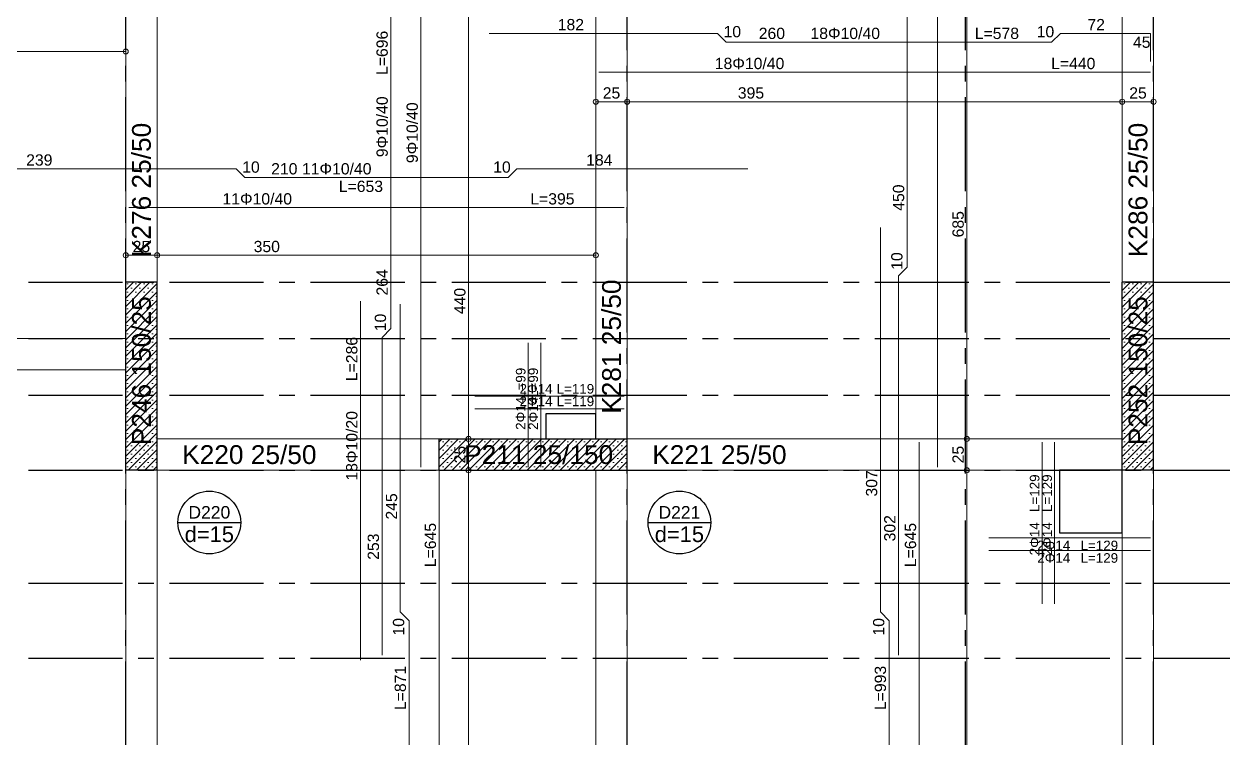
# Model space of a CAD drawing. Header units: millimetres. Extents: x 2232 to 85269, y -3593 to 5869.
# Drawn here: x 58095 to 59051, y 4162 to 4732 of the extents above; entities that cross this region are included whole.
import ezdxf

# ---------------------------------------------------------------- set-up
doc = ezdxf.new("R2010")
doc.units = ezdxf.units.MM
doc.linetypes.add('CENTER2', pattern=[112.5, 75, -12.5, 12.5, -12.5])
doc.linetypes.add('DASHDOT2', pattern=[12.7, 6.35, -3.175, 0, -3.175])
doc.layers.add('aks', color=251, linetype='DASHDOT2', lineweight=35)
for name, color, linetype in [('Donatı Topl. Uzun. Yazısı', 7, 'Continuous'), ('Donatı Uz. Yazısı', 7, 'Continuous'), ('Donatı Yazısı', 7, 'Continuous'), ('Donatı Çizgisi', 7, 'Continuous'), ('Döşeme', 7, 'Continuous'), ('Döşeme Boşluğu', 7, 'Continuous'), ('Kiriş', 7, 'Continuous'), ('Panel', 7, 'Continuous'), ('Standart', 7, 'Continuous'), ('Ölçülendirme', 7, 'Continuous')]:
    doc.layers.add(name, color=color, linetype=linetype)
doc.styles.add('arial_1_18', font='arial.ttf', dxfattribs={"height": 0.2})
pattern_1 = [(45, (0, 0), (-3.314563, 3.314563), []), (45, (3.3146, 0), (-3.314563, 3.314563), [0, -4.6875])]

# ---------------------------------------------------------------- blocks, each defined once
blk = doc.blocks.new('IDE539Entity3904')
at = {"layer": 'aks', "color": 251, "linetype": 'CENTER2', "lineweight": -3}
blk.add_lwpolyline([(3110, 0), (3110, 2330)], dxfattribs=at)
blk = doc.blocks.new('IDE539Entity3911')
at = {"layer": 'aks', "color": 251, "linetype": 'CENTER2', "lineweight": -3}
blk.add_lwpolyline([(3260, 0), (3260, 2330)], dxfattribs=at)
blk = doc.blocks.new('IDE539Entity3918')
at = {"layer": 'aks', "color": 251, "linetype": 'CENTER2', "lineweight": -3}
blk.add_lwpolyline([(2840, 0), (2840, 2330)], dxfattribs=at)
blk = doc.blocks.new('IDE539Entity3932')
at = {"layer": 'aks', "color": 251, "linetype": 'CENTER2', "lineweight": -3}
blk.add_lwpolyline([(2440, 0), (2440, 2330)], dxfattribs=at)
blk = doc.blocks.new('IDE539Entity4120')
at = {"layer": 'aks', "color": 251, "linetype": 'CENTER2', "lineweight": -3}
blk.add_lwpolyline([(3260, 1375), (3788, 1375)], dxfattribs=at)
blk = doc.blocks.new('IDE539Entity4121')
at = {"layer": 'aks', "color": 251, "linetype": 'CENTER2', "lineweight": -3}
blk.add_lwpolyline([(0, 1375), (3260, 1375)], dxfattribs=at)
blk = doc.blocks.new('IDE539Entity4127')
at = {"layer": 'aks', "color": 251, "linetype": 'CENTER2', "lineweight": -3}
blk.add_lwpolyline([(3260, 1525), (3788, 1525)], dxfattribs=at)
blk = doc.blocks.new('IDE539Entity4128')
at = {"layer": 'aks', "color": 251, "linetype": 'CENTER2', "lineweight": -3}
blk.add_lwpolyline([(0, 1525), (3260, 1525)], dxfattribs=at)
blk = doc.blocks.new('IDE539Entity4134')
at = {"layer": 'aks', "color": 251, "linetype": 'CENTER2', "lineweight": -3}
blk.add_lwpolyline([(3260, 1315), (3788, 1315)], dxfattribs=at)
blk = doc.blocks.new('IDE539Entity4135')
at = {"layer": 'aks', "color": 251, "linetype": 'CENTER2', "lineweight": -3}
blk.add_lwpolyline([(0, 1315), (3260, 1315)], dxfattribs=at)
blk = doc.blocks.new('IDE539Entity4141')
at = {"layer": 'aks', "color": 251, "linetype": 'CENTER2', "lineweight": -3}
blk.add_lwpolyline([(3260, 1570), (3788, 1570)], dxfattribs=at)
blk = doc.blocks.new('IDE539Entity4142')
at = {"layer": 'aks', "color": 251, "linetype": 'CENTER2', "lineweight": -3}
blk.add_lwpolyline([(0, 1570), (3260, 1570)], dxfattribs=at)
blk = doc.blocks.new('IDE539Entity4148')
at = {"layer": 'aks', "color": 251, "linetype": 'CENTER2', "lineweight": -3}
blk.add_lwpolyline([(3260, 1465), (3788, 1465)], dxfattribs=at)
blk = doc.blocks.new('IDE539Entity4149')
at = {"layer": 'aks', "color": 251, "linetype": 'CENTER2', "lineweight": -3}
blk.add_lwpolyline([(0, 1465), (3260, 1465)], dxfattribs=at)
blk = doc.blocks.new('IDE539Entity4155')
at = {"layer": 'aks', "color": 251, "linetype": 'CENTER2', "lineweight": -3}
blk.add_lwpolyline([(3260, 1615), (3788, 1615)], dxfattribs=at)
blk = doc.blocks.new('IDE539Entity4156')
at = {"layer": 'aks', "color": 251, "linetype": 'CENTER2', "lineweight": -3}
blk.add_lwpolyline([(0, 1615), (3260, 1615)], dxfattribs=at)
blk = doc.blocks.new('IDE539Entity4459')
at = {"layer": 'Kiriş', "color": 4, "linetype": 'Continuous', "lineweight": 5}
blk.add_lwpolyline([(2465, 1615), (2465, 1920)], dxfattribs=at)
blk = doc.blocks.new('IDE539Entity4460')
at = {"layer": 'Kiriş', "color": 4, "linetype": 'Continuous', "lineweight": 5}
blk.add_lwpolyline([(2440, 1615), (2440, 1920)], dxfattribs=at)
blk = doc.blocks.new('IDE539Entity4461')
at = {"layer": 'Kiriş', "color": 159, "linetype": 'Continuous', "lineweight": 5, "style": 'arial_1_18'}
blk.add_text('K276 25/50', height=15, rotation=90, dxfattribs=at).set_placement((2460, 1635))
blk = doc.blocks.new('IDE539Entity4471')
at = {"layer": 'Panel', "linetype": 'Continuous', "lineweight": 5}
h = blk.add_hatch(dxfattribs=at)
h.set_pattern_fill('SACNCR', color=163, scale=50, style=0)
h.set_pattern_definition(pattern_1)
h.paths.add_polyline_path([(3235, 1465), (3235, 1615), (3260, 1615), (3260, 1465)])
blk = doc.blocks.new('IDE539Entity4472')
at = {"layer": 'Panel', "color": 164, "linetype": 'Continuous', "lineweight": -3}
blk.add_lwpolyline([(3260, 1465), (3235, 1465)], dxfattribs=at)
blk = doc.blocks.new('IDE539Entity4473')
at = {"layer": 'Panel', "color": 164, "linetype": 'Continuous', "lineweight": -3}
blk.add_lwpolyline([(3260, 1465), (3260, 1615)], dxfattribs=at)
blk = doc.blocks.new('IDE539Entity4474')
at = {"layer": 'Panel', "color": 164, "linetype": 'Continuous', "lineweight": -3}
blk.add_lwpolyline([(3260, 1615), (3235, 1615)], dxfattribs=at)
blk = doc.blocks.new('IDE539Entity4475')
at = {"layer": 'Panel', "color": 164, "linetype": 'Continuous', "lineweight": -3}
blk.add_lwpolyline([(3235, 1465), (3235, 1615)], dxfattribs=at)
blk = doc.blocks.new('IDE539Entity4476')
at = {"layer": 'Panel', "color": 159, "linetype": 'Continuous', "lineweight": -3, "style": 'arial_1_18'}
blk.add_text('P252 150/25', height=15, rotation=90, dxfattribs=at).set_placement((3255, 1485))
blk = doc.blocks.new('IDE539Entity4477')
at = {"layer": 'Kiriş', "color": 4, "linetype": 'Continuous', "lineweight": 5}
blk.add_lwpolyline([(2840, 1490), (2840, 1920)], dxfattribs=at)
blk = doc.blocks.new('IDE539Entity4478')
at = {"layer": 'Kiriş', "color": 4, "linetype": 'Continuous', "lineweight": 5}
blk.add_lwpolyline([(2815, 1490), (2815, 1920)], dxfattribs=at)
blk = doc.blocks.new('IDE539Entity4479')
at = {"layer": 'Kiriş', "color": 159, "linetype": 'Continuous', "lineweight": 5, "style": 'arial_1_18'}
blk.add_text('K281 25/50', height=15, rotation=90, dxfattribs=at).set_placement((2835, 1510))
blk = doc.blocks.new('IDE539Entity4486')
at = {"layer": 'Kiriş', "color": 4, "linetype": 'Continuous', "lineweight": 5}
blk.add_lwpolyline([(3260, 1615), (3260, 1920)], dxfattribs=at)
blk = doc.blocks.new('IDE539Entity4487')
at = {"layer": 'Kiriş', "color": 4, "linetype": 'Continuous', "lineweight": 5}
blk.add_lwpolyline([(3235, 1615), (3235, 1920)], dxfattribs=at)
blk = doc.blocks.new('IDE539Entity4488')
at = {"layer": 'Kiriş', "color": 159, "linetype": 'Continuous', "lineweight": 5, "style": 'arial_1_18'}
blk.add_text('K286 25/50', height=15, rotation=90, dxfattribs=at).set_placement((3255, 1635))
blk = doc.blocks.new('IDE539Entity4533')
at = {"layer": 'Kiriş', "color": 4, "linetype": 'Continuous', "lineweight": 5}
blk.add_lwpolyline([(2465, 1465), (2690, 1465)], dxfattribs=at)
blk = doc.blocks.new('IDE539Entity4534')
at = {"layer": 'Kiriş', "color": 4, "linetype": 'Continuous', "lineweight": 5}
blk.add_lwpolyline([(2465, 1490), (2690, 1490)], dxfattribs=at)
blk = doc.blocks.new('IDE539Entity4535')
at = {"layer": 'Kiriş', "color": 159, "linetype": 'Continuous', "lineweight": 5, "style": 'arial_1_18'}
blk.add_text('K220 25/50', height=15, dxfattribs=at).set_placement((2485, 1470))
blk = doc.blocks.new('IDE539Entity4536')
at = {"layer": 'Panel', "linetype": 'Continuous', "lineweight": 5}
h = blk.add_hatch(dxfattribs=at)
h.set_pattern_fill('SACNCR', color=163, scale=50, style=0)
h.set_pattern_definition(pattern_1)
h.paths.add_polyline_path([(2690, 1490), (2840, 1490), (2840, 1465), (2690, 1465)])
blk = doc.blocks.new('IDE539Entity4537')
at = {"layer": 'Panel', "color": 164, "linetype": 'Continuous', "lineweight": -3}
blk.add_lwpolyline([(2690, 1465), (2690, 1490)], dxfattribs=at)
blk = doc.blocks.new('IDE539Entity4538')
at = {"layer": 'Panel', "color": 164, "linetype": 'Continuous', "lineweight": -3}
blk.add_lwpolyline([(2690, 1465), (2840, 1465)], dxfattribs=at)
blk = doc.blocks.new('IDE539Entity4539')
at = {"layer": 'Panel', "color": 164, "linetype": 'Continuous', "lineweight": -3}
blk.add_lwpolyline([(2840, 1465), (2840, 1490)], dxfattribs=at)
blk = doc.blocks.new('IDE539Entity4540')
at = {"layer": 'Panel', "color": 164, "linetype": 'Continuous', "lineweight": -3}
blk.add_lwpolyline([(2690, 1490), (2840, 1490)], dxfattribs=at)
blk = doc.blocks.new('IDE539Entity4541')
at = {"layer": 'Panel', "color": 159, "linetype": 'Continuous', "lineweight": -3, "style": 'arial_1_18'}
blk.add_text('P211 25/150', height=15, dxfattribs=at).set_placement((2710, 1470))
blk = doc.blocks.new('IDE539Entity4542')
at = {"layer": 'Döşeme', "color": 117, "linetype": 'Continuous', "lineweight": -3}
blk.add_lwpolyline([(2481.67, 1423.33), (2531.67, 1423.33)], dxfattribs=at)
blk.add_circle((2506.67, 1423.33), 25, dxfattribs=at)
at = {"layer": 'Döşeme', "color": 178, "linetype": 'Continuous', "lineweight": -3, "style": 'arial_1_18'}
blk.add_text('D220', height=10, dxfattribs=at).set_placement((2489.97, 1426.46))
at = {"layer": 'Döşeme', "color": 164, "linetype": 'Continuous', "lineweight": -3, "style": 'arial_1_18'}
blk.add_text('d=15', height=12.5, dxfattribs=at).set_placement((2487, 1407.71))
blk = doc.blocks.new('IDE539Entity4736')
at = {"layer": 'Kiriş', "color": 4, "linetype": 'Continuous', "lineweight": 5}
blk.add_lwpolyline([(2465, 865), (2465, 1465)], dxfattribs=at)
blk = doc.blocks.new('IDE539Entity4737')
at = {"layer": 'Kiriş', "color": 4, "linetype": 'Continuous', "lineweight": 5}
blk.add_lwpolyline([(2440, 865), (2440, 1465)], dxfattribs=at)
blk = doc.blocks.new('IDE539Entity4757')
at = {"layer": 'Kiriş', "color": 4, "linetype": 'Continuous', "lineweight": 5}
blk.add_lwpolyline([(2110, 1545), (2440, 1545)], dxfattribs=at)
blk = doc.blocks.new('IDE539Entity4758')
at = {"layer": 'Kiriş', "color": 4, "linetype": 'Continuous', "lineweight": 5}
blk.add_lwpolyline([(2110, 1570), (2440, 1570)], dxfattribs=at)
blk = doc.blocks.new('IDE539Entity4760')
at = {"layer": 'Panel', "linetype": 'Continuous', "lineweight": 5}
h = blk.add_hatch(dxfattribs=at)
h.set_pattern_fill('SACNCR', color=163, scale=50, style=0)
h.set_pattern_definition(pattern_1)
h.paths.add_polyline_path([(2440, 1465), (2440, 1615), (2465, 1615), (2465, 1465)])
blk = doc.blocks.new('IDE539Entity4761')
at = {"layer": 'Panel', "color": 164, "linetype": 'Continuous', "lineweight": -3}
blk.add_lwpolyline([(2465, 1465), (2440, 1465)], dxfattribs=at)
blk = doc.blocks.new('IDE539Entity4762')
at = {"layer": 'Panel', "color": 164, "linetype": 'Continuous', "lineweight": -3}
blk.add_lwpolyline([(2465, 1465), (2465, 1615)], dxfattribs=at)
blk = doc.blocks.new('IDE539Entity4763')
at = {"layer": 'Panel', "color": 164, "linetype": 'Continuous', "lineweight": -3}
blk.add_lwpolyline([(2465, 1615), (2440, 1615)], dxfattribs=at)
blk = doc.blocks.new('IDE539Entity4764')
at = {"layer": 'Panel', "color": 164, "linetype": 'Continuous', "lineweight": -3}
blk.add_lwpolyline([(2440, 1465), (2440, 1615)], dxfattribs=at)
blk = doc.blocks.new('IDE539Entity4765')
at = {"layer": 'Panel', "color": 159, "linetype": 'Continuous', "lineweight": -3, "style": 'arial_1_18'}
blk.add_text('P246 150/25', height=15, rotation=90, dxfattribs=at).set_placement((2460, 1485))
blk = doc.blocks.new('IDE539Entity4787')
at = {"layer": 'Kiriş', "color": 4, "linetype": 'Continuous', "lineweight": 5}
blk.add_lwpolyline([(3260, 865), (3260, 1465)], dxfattribs=at)
blk = doc.blocks.new('IDE539Entity4788')
at = {"layer": 'Kiriş', "color": 4, "linetype": 'Continuous', "lineweight": 5}
blk.add_lwpolyline([(3235, 865), (3235, 1465)], dxfattribs=at)
blk = doc.blocks.new('IDE539Entity4793')
at = {"layer": 'Kiriş', "color": 4, "linetype": 'Continuous', "lineweight": 5}
blk.add_lwpolyline([(2840, 865), (2840, 1465)], dxfattribs=at)
blk = doc.blocks.new('IDE539Entity4794')
at = {"layer": 'Kiriş', "color": 4, "linetype": 'Continuous', "lineweight": 5}
blk.add_lwpolyline([(2815, 865), (2815, 1465)], dxfattribs=at)
blk = doc.blocks.new('IDE539Entity4796')
at = {"layer": 'Kiriş', "color": 4, "linetype": 'Continuous', "lineweight": 5}
blk.add_lwpolyline([(2840, 1465), (3235, 1465)], dxfattribs=at)
blk = doc.blocks.new('IDE539Entity4797')
at = {"layer": 'Kiriş', "color": 4, "linetype": 'Continuous', "lineweight": 5}
blk.add_lwpolyline([(2840, 1490), (3235, 1490)], dxfattribs=at)
blk = doc.blocks.new('IDE539Entity4798')
at = {"layer": 'Kiriş', "color": 159, "linetype": 'Continuous', "lineweight": 5, "style": 'arial_1_18'}
blk.add_text('K221 25/50', height=15, dxfattribs=at).set_placement((2860, 1470))
blk = doc.blocks.new('IDE539Entity4799')
at = {"layer": 'Döşeme', "color": 117, "linetype": 'Continuous', "lineweight": -3}
blk.add_lwpolyline([(2856.67, 1423.33), (2906.67, 1423.33)], dxfattribs=at)
blk.add_circle((2881.67, 1423.33), 25, dxfattribs=at)
at = {"layer": 'Döşeme', "color": 178, "linetype": 'Continuous', "lineweight": -3, "style": 'arial_1_18'}
blk.add_text('D221', height=10, dxfattribs=at).set_placement((2864.97, 1426.46))
at = {"layer": 'Döşeme', "color": 164, "linetype": 'Continuous', "lineweight": -3, "style": 'arial_1_18'}
blk.add_text('d=15', height=12.5, dxfattribs=at).set_placement((2862, 1407.71))
blk = doc.blocks.new('IDE539Entity4800')
at = {"layer": 'Döşeme Boşluğu', "color": 8, "linetype": 'Continuous', "lineweight": -3}
blk.add_lwpolyline([(3235, 1415), (3235, 1465)], dxfattribs=at)
blk = doc.blocks.new('IDE539Entity4801')
at = {"layer": 'Döşeme Boşluğu', "color": 8, "linetype": 'Continuous', "lineweight": -3}
blk.add_lwpolyline([(3235, 1465), (3185, 1465)], dxfattribs=at)
blk = doc.blocks.new('IDE539Entity4802')
at = {"layer": 'Döşeme Boşluğu', "color": 8, "linetype": 'Continuous', "lineweight": -3}
blk.add_lwpolyline([(3185, 1465), (3185, 1415)], dxfattribs=at)
blk = doc.blocks.new('IDE539Entity4803')
at = {"layer": 'Döşeme Boşluğu', "color": 8, "linetype": 'Continuous', "lineweight": -3}
blk.add_lwpolyline([(3185, 1415), (3235, 1415)], dxfattribs=at)
blk = doc.blocks.new('IDE539Entity4804')
at = {"layer": 'Donatı Çizgisi', "color": 5, "linetype": 'Continuous', "lineweight": 5}
blk.add_lwpolyline([(3181, 1358.41), (3181, 1487.5)], dxfattribs=at)
at = {"layer": 'Donatı Topl. Uzun. Yazısı', "color": 1, "linetype": 'Continuous', "lineweight": 5, "style": 'arial_1_18'}
blk.add_text('L=129', height=7.65, rotation=90, dxfattribs=at).set_placement((3178.87, 1431.67))
at = {"layer": 'Donatı Yazısı', "color": 5, "linetype": 'Continuous', "lineweight": 5, "style": 'arial_1_18'}
blk.add_text('2Φ14', height=7.65, rotation=90, dxfattribs=at).set_placement((3178.87, 1397.14))
blk = doc.blocks.new('IDE539Entity4805')
at = {"layer": 'Donatı Çizgisi', "color": 5, "linetype": 'Continuous', "lineweight": 5}
blk.add_lwpolyline([(3171, 1358.41), (3171, 1487.5)], dxfattribs=at)
at = {"layer": 'Donatı Topl. Uzun. Yazısı', "color": 1, "linetype": 'Continuous', "lineweight": 5, "style": 'arial_1_18'}
blk.add_text('L=129', height=7.65, rotation=90, dxfattribs=at).set_placement((3168.87, 1431.67))
at = {"layer": 'Donatı Yazısı', "color": 5, "linetype": 'Continuous', "lineweight": 5, "style": 'arial_1_18'}
blk.add_text('2Φ14', height=7.65, rotation=90, dxfattribs=at).set_placement((3168.87, 1397.14))
blk = doc.blocks.new('IDE539Entity4806')
at = {"layer": 'Donatı Çizgisi', "color": 5, "linetype": 'Continuous', "lineweight": 5}
blk.add_lwpolyline([(3128.41, 1411), (3257.5, 1411)], dxfattribs=at)
at = {"layer": 'Donatı Topl. Uzun. Yazısı', "color": 1, "linetype": 'Continuous', "lineweight": 5, "style": 'arial_1_18'}
blk.add_text('L=129', height=7.65, dxfattribs=at).set_placement((3201.67, 1401.22))
at = {"layer": 'Donatı Yazısı', "color": 5, "linetype": 'Continuous', "lineweight": 5, "style": 'arial_1_18'}
blk.add_text('2Φ14', height=7.65, dxfattribs=at).set_placement((3167.14, 1401.22))
blk = doc.blocks.new('IDE539Entity4807')
at = {"layer": 'Donatı Çizgisi', "color": 5, "linetype": 'Continuous', "lineweight": 5}
blk.add_lwpolyline([(3128.41, 1401), (3257.5, 1401)], dxfattribs=at)
at = {"layer": 'Donatı Topl. Uzun. Yazısı', "color": 1, "linetype": 'Continuous', "lineweight": 5, "style": 'arial_1_18'}
blk.add_text('L=129', height=7.65, dxfattribs=at).set_placement((3201.67, 1391.22))
at = {"layer": 'Donatı Yazısı', "color": 5, "linetype": 'Continuous', "lineweight": 5, "style": 'arial_1_18'}
blk.add_text('2Φ14', height=7.65, dxfattribs=at).set_placement((3167.14, 1391.22))
blk = doc.blocks.new('IDE539Entity4938')
at = {"layer": 'Döşeme Boşluğu', "color": 8, "linetype": 'Continuous', "lineweight": -3}
blk.add_lwpolyline([(2775, 1490), (2815, 1490)], dxfattribs=at)
blk = doc.blocks.new('IDE539Entity4939')
at = {"layer": 'Döşeme Boşluğu', "color": 8, "linetype": 'Continuous', "lineweight": -3}
blk.add_lwpolyline([(2815, 1490), (2815, 1510)], dxfattribs=at)
blk = doc.blocks.new('IDE539Entity4940')
at = {"layer": 'Döşeme Boşluğu', "color": 8, "linetype": 'Continuous', "lineweight": -3}
blk.add_lwpolyline([(2815, 1510), (2775, 1510)], dxfattribs=at)
blk = doc.blocks.new('IDE539Entity4941')
at = {"layer": 'Döşeme Boşluğu', "color": 8, "linetype": 'Continuous', "lineweight": -3}
blk.add_lwpolyline([(2775, 1510), (2775, 1490)], dxfattribs=at)
blk = doc.blocks.new('IDE539Entity4942')
at = {"layer": 'Donatı Çizgisi', "color": 5, "linetype": 'Continuous', "lineweight": 5}
blk.add_lwpolyline([(2718.41, 1514), (2837.5, 1514)], dxfattribs=at)
at = {"layer": 'Donatı Topl. Uzun. Yazısı', "color": 1, "linetype": 'Continuous', "lineweight": 5, "style": 'arial_1_18'}
blk.add_text('L=119', height=7.65, dxfattribs=at).set_placement((2783.67, 1516.12))
at = {"layer": 'Donatı Yazısı', "color": 5, "linetype": 'Continuous', "lineweight": 5, "style": 'arial_1_18'}
blk.add_text('2Φ14', height=7.65, dxfattribs=at).set_placement((2754.14, 1516.12))
blk = doc.blocks.new('IDE539Entity4943')
at = {"layer": 'Donatı Çizgisi', "color": 5, "linetype": 'Continuous', "lineweight": 5}
blk.add_lwpolyline([(2718.41, 1524), (2837.5, 1524)], dxfattribs=at)
at = {"layer": 'Donatı Topl. Uzun. Yazısı', "color": 1, "linetype": 'Continuous', "lineweight": 5, "style": 'arial_1_18'}
blk.add_text('L=119', height=7.65, dxfattribs=at).set_placement((2783.67, 1526.12))
at = {"layer": 'Donatı Yazısı', "color": 5, "linetype": 'Continuous', "lineweight": 5, "style": 'arial_1_18'}
blk.add_text('2Φ14', height=7.65, dxfattribs=at).set_placement((2754.14, 1526.12))
blk = doc.blocks.new('IDE539Entity4944')
at = {"layer": 'Donatı Çizgisi', "color": 5, "linetype": 'Continuous', "lineweight": 5}
blk.add_lwpolyline([(2771, 1467.5), (2771, 1566.59)], dxfattribs=at)
at = {"layer": 'Donatı Topl. Uzun. Yazısı', "color": 1, "linetype": 'Continuous', "lineweight": 5, "style": 'arial_1_18'}
blk.add_text('L=99', height=7.65, rotation=90, dxfattribs=at).set_placement((2768.87, 1522.7))
at = {"layer": 'Donatı Yazısı', "color": 5, "linetype": 'Continuous', "lineweight": 5, "style": 'arial_1_18'}
blk.add_text('2Φ14', height=7.65, rotation=90, dxfattribs=at).set_placement((2768.87, 1497.23))
blk = doc.blocks.new('IDE539Entity4945')
at = {"layer": 'Donatı Çizgisi', "color": 5, "linetype": 'Continuous', "lineweight": 5}
blk.add_lwpolyline([(2761, 1467.5), (2761, 1566.59)], dxfattribs=at)
at = {"layer": 'Donatı Topl. Uzun. Yazısı', "color": 1, "linetype": 'Continuous', "lineweight": 5, "style": 'arial_1_18'}
blk.add_text('L=99', height=7.65, rotation=90, dxfattribs=at).set_placement((2758.87, 1522.7))
at = {"layer": 'Donatı Yazısı', "color": 5, "linetype": 'Continuous', "lineweight": 5, "style": 'arial_1_18'}
blk.add_text('2Φ14', height=7.65, rotation=90, dxfattribs=at).set_placement((2758.87, 1497.23))
blk = doc.blocks.new('IDE539Entity5156')
at = {"layer": 'Donatı Çizgisi', "color": 5, "linetype": 'Continuous', "lineweight": 5}
for points in [[(3087.5, 1467.5), (3087.5, 2197.5)], [(3063.5, 1627), (3063.5, 2077.14)], [(2675.5, 1467.5), (2675.5, 1952.5)], [(2651.5, 1578), (2651.5, 1842)], [(2730, 1813.5), (2912, 1813.5)], [(2912, 1813.5), (2919, 1806.5)], [(3178.57, 1806.5), (3185.57, 1813.5)], [(3185.57, 1813.5), (3257.5, 1813.5)], [(3257.5, 1813.5), (3257.5, 1791)], [(2919, 1806.5), (3178.57, 1806.5)], [(2817.5, 1782.5), (3257.5, 1782.5)], [(2288.75, 1705.5), (2528, 1705.5)], [(2528, 1705.5), (2535, 1698.5)], [(2745, 1698.5), (2752, 1705.5)], [(2752, 1705.5), (2936.25, 1705.5)], [(2535, 1698.5), (2745, 1698.5)], [(2442.5, 1674.5), (2837.5, 1674.5)], [(3042, 1352), (3042, 1658.75)], [(3056.5, 1620), (3063.5, 1627)], [(3056.5, 1317.5), (3056.5, 1620)], [(2627.3, 1313.5), (2627.3, 1600)], [(2659, 1352), (2659, 1597.5)], [(2644.5, 1571), (2651.5, 1578)], [(2644.5, 1317.5), (2644.5, 1571)], [(2690, 842.5), (2690, 1487.5)], [(3073, 842.5), (3073, 1487.5)], [(2666, 1345), (2659, 1352)], [(3049, 1345), (3042, 1352)], [(2666, 985), (2666, 1345)], [(3049, 985), (3049, 1345)]]:
    blk.add_lwpolyline(points, dxfattribs=at)
at = {"layer": 'Donatı Topl. Uzun. Yazısı', "color": 1, "linetype": 'Continuous', "lineweight": 5, "style": 'arial_1_18'}
for s, p in [('L=578', (3117.3, 1809)), ('L=440', (3178.19, 1785)), ('L=653', (2609.94, 1687)), ('L=395', (2762.69, 1677))]:
    blk.add_text(s, height=9, dxfattribs=at).set_placement(p)
for s, p in [('L=696', (2649, 1780.29)), ('L=286', (2624.8, 1536.04)), ('L=645', (2687.5, 1387.69)), ('L=645', (3070.5, 1387.69)), ('L=871', (2663.5, 1273.69)), ('L=993', (3046.5, 1273.69))]:
    blk.add_text(s, height=9, rotation=90, dxfattribs=at).set_placement(p)
at = {"layer": 'Donatı Uz. Yazısı', "color": 5, "linetype": 'Continuous', "lineweight": 5, "style": 'arial_1_18'}
for s, p in [('182', (2784.6, 1816)), ('10', (2916.9, 1810.37)), ('260', (2944.96, 1809)), ('10', (3166.69, 1810.37)), ('72', (3207.15, 1816)), ('45', (3243.52, 1802)), ('239', (2360.53, 1708)), ('184', (2807.28, 1708)), ('10', (2532.9, 1702.37)), ('210', (2556, 1701)), ('10', (2733.12, 1702.37))]:
    blk.add_text(s, height=9, dxfattribs=at).set_placement(p)
for s, p in [('450', (3061, 1672.01)), ('10', (3059.63, 1624.9)), ('264', (2649, 1604.4)), ('10', (2647.63, 1575.9)), ('307', (3039.5, 1444.02)), ('245', (2656.5, 1425.65)), ('302', (3054, 1408.25)), ('253', (2642, 1393.55)), ('10', (2662.13, 1333.12)), ('10', (3045.13, 1333.12))]:
    blk.add_text(s, height=9, rotation=90, dxfattribs=at).set_placement(p)
at = {"layer": 'Donatı Yazısı', "color": 5, "linetype": 'Continuous', "lineweight": 5, "style": 'arial_1_18'}
for s, p in [('18Φ10/40', (2986.23, 1809)), ('18Φ10/40', (2909.9, 1785)), ('11Φ10/40', (2580.57, 1701)), ('11Φ10/40', (2517.16, 1677))]:
    blk.add_text(s, height=9, dxfattribs=at).set_placement(p)
for s, p in [('9Φ10/40', (2649, 1714.75)), ('9Φ10/40', (2673, 1710)), ('18Φ10/20', (2624.8, 1456.75))]:
    blk.add_text(s, height=9, rotation=90, dxfattribs=at).set_placement(p)
blk = doc.blocks.new('IDE539Entity5157')
at = {"layer": 'Ölçülendirme', "color": 1, "linetype": 'Continuous', "lineweight": 5}
for points in [[(3111, 1465), (3111, 2200)], [(2713.5, 1465), (2713.5, 1930)], [(1800, 1799), (2440, 1799)], [(2815, 1759), (3260, 1759)], [(2440, 1636.5), (2815, 1636.5)], [(2713.5, 840), (2713.5, 1465)], [(3111, 840), (3111, 1465)]]:
    blk.add_lwpolyline(points, dxfattribs=at)
for centre in [(2440, 1799), (2815, 1759), (2840, 1759), (3235, 1759), (3260, 1759), (2440, 1636.5), (2465, 1636.5), (2815, 1636.5), (2713.5, 1490), (3111, 1490), (2713.5, 1465), (2713.5, 1465), (3111, 1465), (3111, 1465)]:
    blk.add_circle(centre, 2, dxfattribs=at)
at = {"layer": 'Ölçülendirme', "color": 1, "linetype": 'Continuous', "lineweight": 5, "style": 'arial_1_18'}
for s, p in [('25', (2820.51, 1761.5)), ('395', (2928.26, 1761.5)), ('25', (3240.51, 1761.5)), ('25', (2445.51, 1639)), ('350', (2542.01, 1639))]:
    blk.add_text(s, height=9, dxfattribs=at).set_placement(p)
for s, p in [('685', (3108.5, 1650.76)), ('440', (2711, 1589.51)), ('25', (2711, 1470.51)), ('25', (3108.5, 1470.51))]:
    blk.add_text(s, height=9, rotation=90, dxfattribs=at).set_placement(p)

msp = doc.modelspace()

# ---------------------------------------------------------------- block references
at = {"layer": 'aks'}
for name in ['IDE539Entity3932', 'IDE539Entity3918', 'IDE539Entity3904', 'IDE539Entity3911', 'IDE539Entity4156', 'IDE539Entity4155', 'IDE539Entity4142', 'IDE539Entity4141', 'IDE539Entity4128', 'IDE539Entity4127', 'IDE539Entity4149', 'IDE539Entity4148', 'IDE539Entity4121', 'IDE539Entity4120', 'IDE539Entity4135', 'IDE539Entity4134']:
    msp.add_blockref(name, (55735.84, 2910.75), dxfattribs=at)
at = {"layer": 'Döşeme'}
for name in ['IDE539Entity4542', 'IDE539Entity4799']:
    msp.add_blockref(name, (55735.84, 2910.75), dxfattribs=at)
at = {"layer": 'Döşeme Boşluğu'}
for name in ['IDE539Entity4940', 'IDE539Entity4941', 'IDE539Entity4939', 'IDE539Entity4938', 'IDE539Entity4801', 'IDE539Entity4802', 'IDE539Entity4800', 'IDE539Entity4803']:
    msp.add_blockref(name, (55735.84, 2910.75), dxfattribs=at)
at = {"layer": 'Kiriş'}
for name in ['IDE539Entity4460', 'IDE539Entity4459', 'IDE539Entity4478', 'IDE539Entity4477', 'IDE539Entity4487', 'IDE539Entity4486', 'IDE539Entity4461', 'IDE539Entity4488', 'IDE539Entity4479', 'IDE539Entity4758', 'IDE539Entity4757', 'IDE539Entity4534', 'IDE539Entity4797', 'IDE539Entity4535', 'IDE539Entity4798', 'IDE539Entity4737', 'IDE539Entity4533', 'IDE539Entity4736', 'IDE539Entity4794', 'IDE539Entity4793', 'IDE539Entity4796', 'IDE539Entity4788', 'IDE539Entity4787']:
    msp.add_blockref(name, (55735.84, 2910.75), dxfattribs=at)
at = {"layer": 'Panel'}
for name in ['IDE539Entity4760', 'IDE539Entity4763', 'IDE539Entity4764', 'IDE539Entity4762', 'IDE539Entity4471', 'IDE539Entity4474', 'IDE539Entity4475', 'IDE539Entity4473', 'IDE539Entity4765', 'IDE539Entity4476', 'IDE539Entity4536', 'IDE539Entity4537', 'IDE539Entity4540', 'IDE539Entity4539', 'IDE539Entity4541', 'IDE539Entity4761', 'IDE539Entity4538', 'IDE539Entity4472']:
    msp.add_blockref(name, (55735.84, 2910.75), dxfattribs=at)
at = {"layer": 'Standart'}
for name in ['IDE539Entity5157', 'IDE539Entity5156', 'IDE539Entity4945', 'IDE539Entity4944', 'IDE539Entity4943', 'IDE539Entity4942', 'IDE539Entity4805', 'IDE539Entity4804', 'IDE539Entity4806', 'IDE539Entity4807']:
    msp.add_blockref(name, (55735.84, 2910.75), dxfattribs=at)

doc.saveas('drawing.dxf')
